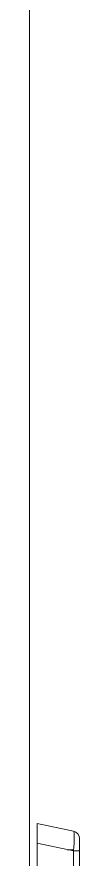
# Model space of a CAD drawing. Header units: millimetres. Extents: x 441156 to 441876, y 4514765 to 4515211.
# Drawn here: x 441266.9514 to 441266.9684, y 4514774.7743 to 4514775.0594 of the extents above; entities that cross this region are included whole.
import ezdxf

# ---------------------------------------------------------------- set-up
doc = ezdxf.new("R2010")
doc.units = ezdxf.units.MM
doc.layers.add('01_pilares baja', color=5, linetype='Continuous', lineweight=20)
doc.layers.add('LINEAS', color=7, linetype='Continuous', lineweight=9)
doc.layers.add('05 ESQUEMAS HIDRAULICOS nuevos_dwg _6_', color=7, linetype='Continuous', lineweight=18, true_color=0x767676)

# ---------------------------------------------------------------- blocks, each defined once
blk = doc.blocks.new('05 ESQUEMAS HIDRAULICOS nuevos_dwg_A$C38CE57FF-V3-01_ARQ_INSTALACIÓN PISCINA ADULTOS')
at = {"layer": 'LINEAS', "color": 97, "lineweight": 18, "true_color": 0x396f33}
for p, q in [((396.55, 0), (397.95, 0)), ((401.52, 0), (397.6, 0))]:
    blk.add_line(p, q, dxfattribs=at)
at = {"layer": 'LINEAS', "color": 97, "lineweight": 18, "true_color": 0x396f33, "flags": 128}
for points in [[(403.86, 1.9), (406.35, 13.6), (400.09, 13.6), (397.6, 1.9), (53.9, 1.9), (53.9, 0), (49.98, 0)], [(400.09, 13.6), (51.41, 13.6), (53.9, 1.9)], [(292.95, 0), (288.15, 0), (288.15, 1.6), (292.95, 1.6), (292.95, 0), (397.6, 0), (397.6, 1.9)]]:
    blk.add_lwpolyline(points, dxfattribs=at)
blk.add_lwpolyline([(397.95, 2), (397.95, 4)], close=True, dxfattribs=at)
at = {"layer": 'LINEAS', "color": 97, "lineweight": 18, "true_color": 0x396f33}
blk.add_arc((401.52, 2.4), 2.4, 270, 348, dxfattribs=at)
blk.add_ellipse((397.43, 2.4), major_axis=(-6.44, 0.49), ratio=0.075003, start_param=1.604016, end_param=3.131572, dxfattribs=at)

msp = doc.modelspace()

# ---------------------------------------------------------------- linework, layer by layer
at = {"layer": '01_pilares baja'}
msp.add_line((441266.95139252, 4514785.11376925), (441266.95139252, 4514772.61376925), dxfattribs=at)

# ---------------------------------------------------------------- block references
at = {"layer": '05 ESQUEMAS HIDRAULICOS nuevos_dwg _6_', "color": 88, "lineweight": 18, "true_color": 0x134c00, "xscale": 0.001054965285068319, "yscale": 0.001054965285068319, "zscale": 0.001054965285068319, "rotation": 89.99999999999852}
msp.add_blockref('05 ESQUEMAS HIDRAULICOS nuevos_dwg_A$C38CE57FF-V3-01_ARQ_INSTALACIÓN PISCINA ADULTOS', (441266.9683748, 4514774.35762092), dxfattribs=at)

doc.saveas('drawing.dxf')
